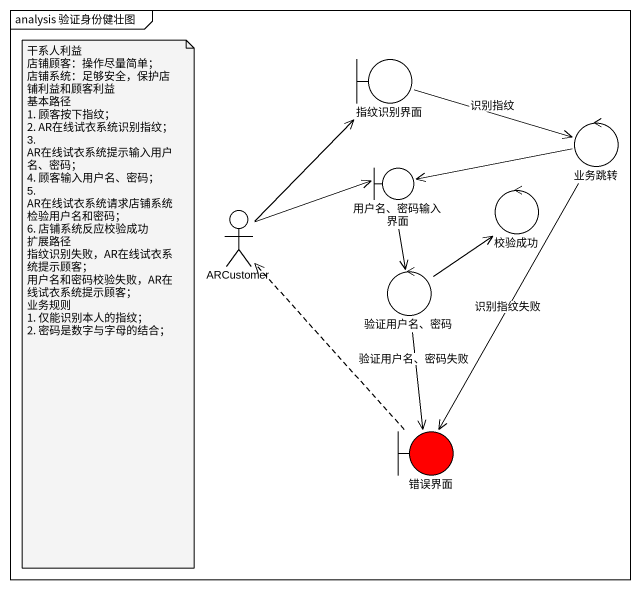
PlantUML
@startuml
mainframe analysis 验证身份健壮图
boundary 指纹识别界面
control 业务跳转
actor ARCustomer
boundary "用户名、密码输入界面" as 用户名_密码输入界面
control 校验成功
control "验证用户名、密码" as 验证用户名_密码
boundary 错误界面 #FF0000
指纹识别界面 -right-> 业务跳转 : 识别指纹
业务跳转 -left-> 用户名_密码输入界面
业务跳转 --> 错误界面 : 识别指纹失败
ARCustomer -up-> 指纹识别界面
ARCustomer -right-> 用户名_密码输入界面
用户名_密码输入界面 --> 验证用户名_密码
验证用户名_密码 -up-> 校验成功
验证用户名_密码 --> 错误界面 : 验证用户名、密码失败
错误界面 .up.> ARCustomer
note as N1
  干系人利益
  店铺顾客：操作尽量简单；
  店铺系统：足够安全，保护店铺利益和顾客利益
  基本路径
  1. 顾客按下指纹；
  2. AR在线试衣系统识别指纹；
  3. AR在线试衣系统提示输入用户名、密码；
  4. 顾客输入用户名、密码；
  5. AR在线试衣系统请求店铺系统检验用户名和密码；
  6. 店铺系统反应校验成功
  扩展路径
  指纹识别失败，AR在线试衣系统提示顾客；
  用户名和密码校验失败，AR在线试衣系统提示顾客；
  业务规则
  1. 仅能识别本人的指纹；
  2. 密码是数字与字母的结合；
end note
@enduml
